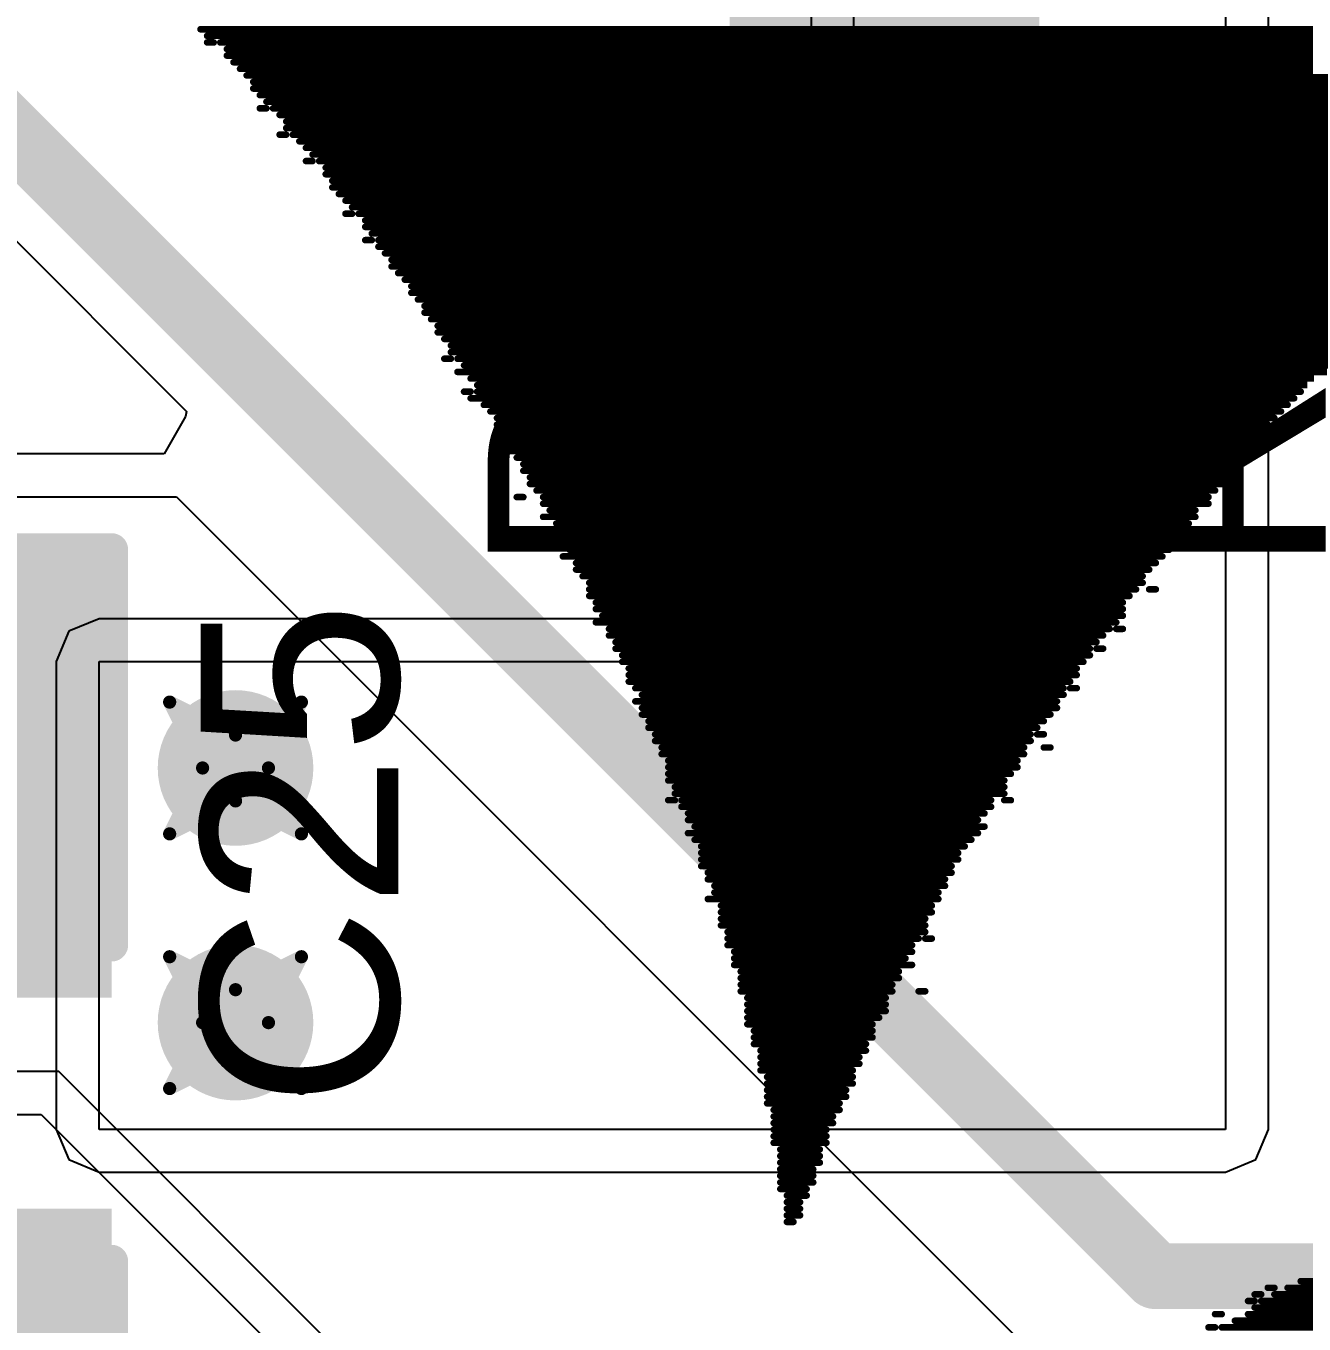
# Model space of a CAD drawing. Header units: inches. Extents: x -5 to 247, y -53 to 67.
# Drawn here: x 32.1 to 37.03, y -20.94 to -15.94 of the extents above; entities that cross this region are included whole.
import ezdxf

# ---------------------------------------------------------------- set-up
doc = ezdxf.new("R2010")
doc.units = ezdxf.units.IN
for name, color, linetype in [('Board Outline', 216, 'Continuous'), ('Bottom Layer', 5, 'Continuous'), ('Bottom Overlay', 54, 'Continuous'), ('Drill Drawing', 1, 'Continuous'), ('Top Layer', 1, 'Continuous'), ('Top Overlay', 2, 'Continuous'), ('Top Paste', 8, 'Continuous'), ('Top Solder', 216, 'Continuous'), ('Via Holes', 16, 'Continuous')]:
    doc.layers.add(name, color=color, linetype=linetype)
doc.styles.add('Arial', font='', dxfattribs={"height": 0.2})
doc.styles.get('Arial').set_extended_font_data('Arial')

# ---------------------------------------------------------------- blocks, each defined once
blk = doc.blocks.new('R___0603_22')
at = {"layer": 'Top Layer'}
for points in [[(-0.381, 0.4445), (-0.381, -0.4445), (-1.143, -0.4445), (-1.143, 0.4445)], [(1.143, 0.4445), (1.143, -0.4445), (0.381, -0.4445), (0.381, 0.4445)]]:
    blk.add_hatch(color=1, dxfattribs=at).paths.add_polyline_path(points)
at = {"layer": 'Top Paste'}
for points in [[(-0.381, 0.4445), (-0.381, -0.4445), (-1.143, -0.4445), (-1.143, 0.4445)], [(1.143, 0.4445), (1.143, -0.4445), (0.381, -0.4445), (0.381, 0.4445)]]:
    blk.add_hatch(color=8, dxfattribs=at).paths.add_polyline_path(points)
at = {"layer": 'Top Solder'}
for points in [[(-0.2794, 0.5461), (-0.2794, -0.5461), (-1.2446, -0.5461), (-1.2446, 0.5461)], [(1.2446, 0.5461), (1.2446, -0.5461), (0.2794, -0.5461), (0.2794, 0.5461)]]:
    blk.add_hatch(color=216, dxfattribs=at).paths.add_polyline_path(points)
at = {"layer": 'Top Overlay', "const_width": 0.127}
for points in [[(1.2192, 0.5334), (-1.2192, 0.5334)], [(-1.2192, -0.5334), (-1.2192, 0.5334)], [(1.2192, -0.5334), (1.2192, 0.5334)], [(1.2192, -0.5334), (-1.2192, -0.5334)]]:
    blk.add_lwpolyline(points, dxfattribs=at)
at = {"layer": 'Top Overlay', "const_width": 0.0635}
for points in [[(-1.25095, 0.5334, 1), (-1.18745, 0.5334, 1)], [(-1.25095, 0.5334, 1), (-1.18745, 0.5334, 1)], [(1.18745, 0.5334, 1), (1.25095, 0.5334, 1)], [(1.18745, 0.5334, 1), (1.25095, 0.5334, 1)], [(-1.25095, -0.5334, 1), (-1.18745, -0.5334, 1)], [(-1.25095, -0.5334, 1), (-1.18745, -0.5334, 1)], [(1.18745, -0.5334, 1), (1.25095, -0.5334, 1)], [(1.18745, -0.5334, 1), (1.25095, -0.5334, 1)]]:
    blk.add_lwpolyline(points, format="xyb", close=True, dxfattribs=at)
blk = doc.blocks.new('C___1206_51')
at = {"layer": 'Top Layer'}
for points in [[(-2.032, 0.889), (-0.508, 0.889), (-0.508, -0.889), (-2.032, -0.889)], [(0.508, 0.889), (2.032, 0.889), (2.032, -0.889), (0.508, -0.889)]]:
    blk.add_hatch(color=1, dxfattribs=at).paths.add_polyline_path(points)
at = {"layer": 'Top Paste'}
for points in [[(-2.032, 0.889), (-0.508, 0.889), (-0.508, -0.889), (-2.032, -0.889)], [(0.508, 0.889), (2.032, 0.889), (2.032, -0.889), (0.508, -0.889)]]:
    blk.add_hatch(color=8, dxfattribs=at).paths.add_polyline_path(points)
at = {"layer": 'Top Solder'}
for points in [[(-2.1336, 0.9906), (-0.4064, 0.9906), (-0.4064, -0.9906), (-2.1336, -0.9906)], [(0.4064, 0.9906), (2.1336, 0.9906), (2.1336, -0.9906), (0.4064, -0.9906)]]:
    blk.add_hatch(color=216, dxfattribs=at).paths.add_polyline_path(points)
at = {"layer": 'Top Overlay', "const_width": 0.127}
for points in [[(-2.1336, 0.9906), (-0.6096, 0.9906)], [(-2.1336, 0.9906), (-2.1336, -0.9906)], [(0.6096, 0.9906), (2.1336, 0.9906)], [(2.1336, 0.9906), (2.1336, -0.9906)], [(-2.1336, -0.9906), (-0.6096, -0.9906)], [(0.6096, -0.9906), (2.1336, -0.9906)]]:
    blk.add_lwpolyline(points, dxfattribs=at)
at = {"layer": 'Top Overlay', "const_width": 0.0635}
for points in [[(-2.16535, 0.9906, 1), (-2.10185, 0.9906, 1)], [(-2.16535, 0.9906, 1), (-2.10185, 0.9906, 1)], [(-0.64135, 0.9906, 1), (-0.57785, 0.9906, 1)], [(0.57785, 0.9906, 1), (0.64135, 0.9906, 1)], [(2.10185, 0.9906, 1), (2.16535, 0.9906, 1)], [(2.10185, 0.9906, 1), (2.16535, 0.9906, 1)], [(-2.16535, -0.9906, 1), (-2.10185, -0.9906, 1)], [(-2.16535, -0.9906, 1), (-2.10185, -0.9906, 1)], [(-0.64135, -0.9906, 1), (-0.57785, -0.9906, 1)], [(0.57785, -0.9906, 1), (0.64135, -0.9906, 1)], [(2.10185, -0.9906, 1), (2.16535, -0.9906, 1)], [(2.10185, -0.9906, 1), (2.16535, -0.9906, 1)]]:
    blk.add_lwpolyline(points, format="xyb", close=True, dxfattribs=at)

msp = doc.modelspace()

# ---------------------------------------------------------------- hatches: boundary and pattern name
at = {"layer": 'Bottom Layer'}
h = msp.add_hatch(color=5, dxfattribs=at)
edge = h.paths.add_edge_path()
edge.add_arc((32.9112, -18.8), 0.3, 0, 360)
h = msp.add_hatch(color=5, dxfattribs=at)
edge = h.paths.add_edge_path()
edge.add_arc((32.9112, -19.7816), 0.3, 0, 360)
at = {"layer": 'Top Layer'}
h = msp.add_hatch(color=1, dxfattribs=at)
edge = h.paths.add_edge_path()
edge.add_arc((32.9112, -18.8), 0.3, 0, 360)
h = msp.add_hatch(color=1, dxfattribs=at)
edge = h.paths.add_edge_path()
edge.add_arc((32.9112, -19.7816), 0.3, 0, 360)
at = {"layer": 'Via Holes'}
h = msp.add_hatch(color=7, dxfattribs=at)
edge = h.paths.add_edge_path()
edge.add_arc((32.9112, -18.8), 0.15, 0, 360)
h = msp.add_hatch(color=7, dxfattribs=at)
edge = h.paths.add_edge_path()
edge.add_arc((32.9112, -19.7816), 0.15, 0, 360)

# ---------------------------------------------------------------- linework, layer by layer
at = {"layer": 'Board Outline', "const_width": 0.254}
msp.add_lwpolyline([(49.772, 6.3476, -0.6504), (32.1175, -53.0547)], format="xyb", dxfattribs=at)
at = {"layer": 'Bottom Layer'}
for p, q in [((35.2948, -18.3896), (35.2948, -7.747)), ((36.7284, -7.747), (36.7284, -20.193)), ((36.8934, -20.193), (36.8934, -7.747)), ((35.1299, -12.6519), (35.1299, -18.2246)), ((32.385, -18.2246), (32.2684, -18.273)), ((35.1299, -18.2246), (32.385, -18.2246)), ((32.2684, -18.273), (32.22, -18.3896)), ((32.22, -18.3896), (32.22, -20.193)), ((32.385, -20.193), (32.385, -18.3896)), ((32.385, -18.3896), (35.2948, -18.3896)), ((32.22, -20.193), (32.2684, -20.3096)), ((36.7284, -20.193), (32.385, -20.193)), ((36.845, -20.3096), (36.8934, -20.193)), ((32.2684, -20.3096), (32.385, -20.358)), ((36.7284, -20.358), (36.845, -20.3096)), ((32.385, -20.358), (36.7284, -20.358))]:
    msp.add_line(p, q, dxfattribs=at)
at = {"layer": 'Bottom Overlay', "const_width": 0.0254}
for points in [[(32.7763, -15.9524), (38.0595, -15.9524)], [(32.8017, -15.9778), (38.0595, -15.9778)], [(32.8017, -16.0032), (32.8271, -16.0032)], [(32.8525, -16.0032), (38.0595, -16.0032)], [(32.8779, -16.0286), (38.0595, -16.0286)], [(32.8779, -16.054), (38.0595, -16.054)], [(32.9033, -16.0794), (38.0595, -16.0794)], [(32.9287, -16.1048), (38.0595, -16.1048)], [(32.9541, -16.1302), (38.0849, -16.1302)], [(32.9795, -16.1556), (38.0849, -16.1556)], [(32.9795, -16.181), (38.0849, -16.181)], [(33.0049, -16.2064), (38.0849, -16.2064)], [(33.0049, -16.2572), (33.0303, -16.2572)], [(33.0303, -16.2318), (38.0849, -16.2318)], [(33.0557, -16.2572), (38.0849, -16.2572)], [(33.0811, -16.2826), (38.0849, -16.2826)], [(33.1065, -16.308), (38.1103, -16.308)], [(33.0811, -16.3588), (33.1065, -16.3588)], [(33.1065, -16.3334), (38.0849, -16.3334)], [(33.1319, -16.3588), (38.0849, -16.3588)], [(33.1573, -16.3842), (38.0341, -16.3842)], [(33.1827, -16.4096), (38.0341, -16.4096)], [(33.1827, -16.4604), (33.2081, -16.4604)], [(33.2081, -16.435), (37.9833, -16.435)], [(33.2335, -16.4604), (37.9579, -16.4604)], [(33.2589, -16.4858), (37.9071, -16.4858)], [(33.2589, -16.5112), (37.8817, -16.5112)], [(33.2843, -16.5366), (37.8817, -16.5366)], [(33.2843, -16.562), (37.8563, -16.562)], [(33.3097, -16.5874), (37.8055, -16.5874)], [(33.3351, -16.6128), (37.7801, -16.6128)], [(33.3351, -16.6636), (33.3605, -16.6636)], [(33.3605, -16.6382), (37.7293, -16.6382)], [(33.3859, -16.6636), (37.7039, -16.6636)], [(33.4113, -16.689), (37.6785, -16.689)], [(33.4113, -16.7144), (37.6531, -16.7144)], [(33.4113, -16.7652), (33.4367, -16.7652)], [(33.4367, -16.7398), (37.6277, -16.7398)], [(33.4621, -16.7652), (37.6023, -16.7652)], [(33.4621, -16.7906), (37.5769, -16.7906)], [(33.4875, -16.816), (37.5515, -16.816)], [(33.5129, -16.8414), (37.5515, -16.8414)], [(33.5129, -16.8668), (37.5007, -16.8668)], [(33.5383, -16.8922), (37.4753, -16.8922)], [(33.5637, -16.9176), (37.4245, -16.9176)], [(33.5891, -16.943), (37.4245, -16.943)], [(33.5891, -16.9684), (37.3991, -16.9684)], [(33.6145, -16.9938), (37.3483, -16.9938)], [(33.6399, -17.0192), (37.3229, -17.0192)], [(33.6399, -17.0446), (37.3229, -17.0446)], [(33.6653, -17.07), (37.2975, -17.07)], [(33.6907, -17.0954), (37.2721, -17.0954)], [(33.6907, -17.1208), (37.2467, -17.1208)], [(33.7161, -17.1462), (37.2213, -17.1462)], [(33.7415, -17.1716), (37.2213, -17.1716)], [(33.7161, -17.2224), (33.7415, -17.2224)], [(33.7415, -17.197), (37.1705, -17.197)], [(33.7669, -17.2224), (37.1451, -17.2224)], [(33.7669, -17.2732), (37.1197, -17.2732)], [(33.7923, -17.2478), (37.1451, -17.2478)], [(33.8177, -17.2986), (37.0689, -17.2986)], [(33.8431, -17.324), (37.0435, -17.324)], [(33.7923, -17.3494), (33.8177, -17.3494)], [(33.8177, -17.3748), (36.9927, -17.3748)], [(33.8431, -17.3494), (37.0181, -17.3494)], [(33.8685, -17.4002), (36.9673, -17.4002)], [(33.8939, -17.4256), (36.9419, -17.4256)], [(33.9193, -17.451), (36.9165, -17.451)], [(33.9193, -17.4764), (36.8911, -17.4764)], [(33.9447, -17.5018), (36.8911, -17.5018)], [(33.9701, -17.5272), (36.8657, -17.5272)], [(33.9701, -17.5526), (36.8657, -17.5526)], [(33.9701, -17.578), (36.8149, -17.578)], [(33.9955, -17.6034), (36.7895, -17.6034)], [(34.0209, -17.6288), (36.7641, -17.6288)], [(34.0209, -17.6542), (36.7387, -17.6542)], [(34.0463, -17.6796), (36.7387, -17.6796)], [(34.0463, -17.705), (36.7133, -17.705)], [(36.7387, -17.705), (36.7641, -17.705)], [(33.9955, -17.7558), (34.0209, -17.7558)], [(34.0717, -17.7304), (36.6879, -17.7304)], [(34.0971, -17.7558), (36.6625, -17.7558)], [(34.0971, -17.7812), (36.6625, -17.7812)], [(34.1225, -17.8066), (36.6117, -17.8066)], [(34.0971, -17.832), (36.6117, -17.832)], [(34.1479, -17.8574), (36.5863, -17.8574)], [(34.1479, -17.8828), (36.5609, -17.8828)], [(34.1733, -17.9082), (36.5355, -17.9082)], [(34.1733, -17.9336), (36.5101, -17.9336)], [(34.1987, -17.959), (36.5101, -17.959)], [(34.1733, -17.9844), (36.4847, -17.9844)], [(34.2241, -18.0098), (36.4593, -18.0098)], [(34.2241, -18.0352), (36.4339, -18.0352)], [(34.2495, -18.0606), (36.4085, -18.0606)], [(34.2749, -18.086), (36.4085, -18.086)], [(34.2749, -18.1114), (36.3831, -18.1114)], [(36.4339, -18.1114), (36.4593, -18.1114)], [(34.2749, -18.1368), (36.3577, -18.1368)], [(34.3003, -18.1622), (36.3323, -18.1622)], [(34.3003, -18.1876), (36.3323, -18.1876)], [(34.3257, -18.213), (36.3323, -18.213)], [(34.3003, -18.2384), (36.3069, -18.2384)], [(34.3511, -18.2638), (36.2815, -18.2638)], [(36.3069, -18.2638), (36.3323, -18.2638)], [(34.3511, -18.2892), (36.2561, -18.2892)], [(34.3765, -18.3146), (36.2307, -18.3146)], [(34.3765, -18.34), (36.2053, -18.34)], [(34.4019, -18.3654), (36.2053, -18.3654)], [(36.2307, -18.34), (36.2561, -18.34)], [(34.4019, -18.3908), (36.1799, -18.3908)], [(34.4273, -18.4162), (36.1545, -18.4162)], [(34.4273, -18.4416), (36.1545, -18.4416)], [(34.4273, -18.467), (36.1291, -18.467)], [(34.4527, -18.4924), (36.1037, -18.4924)], [(34.4781, -18.5178), (36.1037, -18.5178)], [(36.1291, -18.4924), (36.1545, -18.4924)], [(34.4527, -18.5432), (36.0783, -18.5432)], [(34.4781, -18.5686), (36.0783, -18.5686)], [(34.4781, -18.594), (36.0529, -18.594)], [(34.5035, -18.6194), (36.0275, -18.6194)], [(34.5035, -18.6448), (36.0021, -18.6448)], [(34.5289, -18.6702), (35.9767, -18.6702)], [(36.0021, -18.6702), (36.0275, -18.6702)], [(34.5289, -18.6956), (35.9767, -18.6956)], [(34.5543, -18.721), (35.9513, -18.721)], [(36.0275, -18.721), (36.0529, -18.721)], [(34.5543, -18.7464), (35.9513, -18.7464)], [(34.5797, -18.7718), (35.9259, -18.7718)], [(34.5797, -18.7972), (35.9259, -18.7972)], [(34.5797, -18.8226), (35.9005, -18.8226)], [(34.5797, -18.848), (35.8751, -18.848)], [(34.6051, -18.8734), (35.8751, -18.8734)], [(34.5797, -18.9242), (34.6051, -18.9242)], [(34.6051, -18.8988), (35.8751, -18.8988)], [(34.6305, -18.9242), (35.8243, -18.9242)], [(35.8751, -18.9242), (35.9005, -18.9242)], [(34.6305, -18.9496), (35.8243, -18.9496)], [(34.6559, -18.975), (35.7989, -18.975)], [(34.6559, -19.0004), (35.7735, -19.0004)], [(34.6813, -19.0258), (35.7989, -19.0258)], [(34.6559, -19.0512), (35.7735, -19.0512)], [(34.6813, -19.0766), (35.7481, -19.0766)], [(34.7067, -19.102), (35.7227, -19.102)], [(34.7067, -19.1274), (35.6973, -19.1274)], [(34.7067, -19.1528), (35.6973, -19.1528)], [(34.7067, -19.1782), (35.6719, -19.1782)], [(34.7321, -19.2036), (35.6719, -19.2036)], [(34.7321, -19.229), (35.6465, -19.229)], [(34.7575, -19.2544), (35.6465, -19.2544)], [(34.7321, -19.3052), (35.6211, -19.3052)], [(34.7575, -19.2798), (35.6211, -19.2798)], [(34.7829, -19.3306), (35.5957, -19.3306)], [(34.7829, -19.356), (35.5957, -19.356)], [(34.7829, -19.3814), (35.5703, -19.3814)], [(34.7829, -19.4068), (35.5703, -19.4068)], [(34.8083, -19.4322), (35.5703, -19.4322)], [(34.8083, -19.4576), (35.5449, -19.4576)], [(35.5703, -19.4576), (35.5957, -19.4576)], [(34.8083, -19.483), (35.5195, -19.483)], [(34.8337, -19.5084), (35.5195, -19.5084)], [(34.8337, -19.5338), (35.4941, -19.5338)], [(34.8337, -19.5592), (35.5195, -19.5592)], [(34.8591, -19.5846), (35.4687, -19.5846)], [(34.8591, -19.61), (35.4687, -19.61)], [(34.8591, -19.6354), (35.4433, -19.6354)], [(34.8591, -19.6608), (35.4433, -19.6608)], [(35.5449, -19.6608), (35.5703, -19.6608)], [(34.8845, -19.6862), (35.4179, -19.6862)], [(34.8845, -19.7116), (35.4179, -19.7116)], [(34.8845, -19.737), (35.4179, -19.737)], [(34.8845, -19.7624), (35.3925, -19.7624)], [(34.8845, -19.7878), (35.3671, -19.7878)], [(34.9099, -19.8132), (35.3671, -19.8132)], [(34.9099, -19.8386), (35.3671, -19.8386)], [(34.9099, -19.864), (35.3417, -19.864)], [(34.9353, -19.8894), (35.3417, -19.8894)], [(34.9353, -19.9148), (35.3163, -19.9148)], [(34.9353, -19.9402), (35.3163, -19.9402)], [(34.9353, -19.9656), (35.2909, -19.9656)], [(34.9607, -19.991), (35.2909, -19.991)], [(34.9607, -20.0164), (35.2909, -20.0164)], [(34.9607, -20.0418), (35.2655, -20.0418)], [(34.9607, -20.0672), (35.2655, -20.0672)], [(34.9607, -20.0926), (35.2401, -20.0926)], [(34.9861, -20.118), (35.2401, -20.118)], [(34.9861, -20.1434), (35.2147, -20.1434)], [(34.9861, -20.1688), (35.2147, -20.1688)], [(34.9861, -20.1942), (35.1893, -20.1942)], [(34.9861, -20.2196), (35.1893, -20.2196)], [(34.9861, -20.245), (35.1893, -20.245)], [(35.0115, -20.2704), (35.1639, -20.2704)], [(35.0115, -20.2958), (35.1639, -20.2958)], [(35.0115, -20.3212), (35.1639, -20.3212)], [(35.0115, -20.3466), (35.1385, -20.3466)], [(35.0115, -20.372), (35.1385, -20.372)], [(35.0115, -20.3974), (35.1385, -20.3974)], [(35.0115, -20.4228), (35.1131, -20.4228)], [(35.0369, -20.4482), (35.1131, -20.4482)], [(35.0369, -20.4736), (35.0877, -20.4736)], [(35.0369, -20.499), (35.0877, -20.499)], [(35.0369, -20.5244), (35.0877, -20.5244)], [(35.0369, -20.5498), (35.0623, -20.5498)], [(37.0181, -20.7784), (37.8817, -20.7784)], [(36.8911, -20.8038), (36.9165, -20.8038)], [(36.9673, -20.8038), (37.8817, -20.8038)], [(36.8149, -20.8546), (36.8403, -20.8546)], [(36.8403, -20.8292), (36.8657, -20.8292)], [(36.8657, -20.8546), (37.8055, -20.8546)], [(36.9165, -20.8292), (37.8309, -20.8292)], [(36.6879, -20.9054), (36.7133, -20.9054)], [(36.8149, -20.9054), (37.7293, -20.9054)], [(36.8403, -20.88), (37.7547, -20.88)], [(36.6625, -20.9562), (36.6879, -20.9562)], [(36.7133, -20.9562), (37.6785, -20.9562)], [(36.7641, -20.9308), (37.7039, -20.9308)]]:
    msp.add_lwpolyline(points, dxfattribs=at)
at = {"layer": 'Bottom Overlay', "const_width": 0.0127}
for points in [[(32.7699, -15.9524, 1), (32.7826, -15.9524, 1)], [(32.7953, -15.9778, 1), (32.808, -15.9778, 1)], [(32.7953, -16.0032, 1), (32.808, -16.0032, 1)], [(32.8207, -16.0032, 1), (32.8334, -16.0032, 1)], [(32.8461, -16.0032, 1), (32.8588, -16.0032, 1)], [(32.8715, -16.0286, 1), (32.8842, -16.0286, 1)], [(32.8715, -16.054, 1), (32.8842, -16.054, 1)], [(32.8969, -16.0794, 1), (32.9096, -16.0794, 1)], [(32.9223, -16.1048, 1), (32.935, -16.1048, 1)], [(32.9477, -16.1302, 1), (32.9604, -16.1302, 1)], [(32.9731, -16.1556, 1), (32.9858, -16.1556, 1)], [(32.9731, -16.181, 1), (32.9858, -16.181, 1)], [(32.9985, -16.2064, 1), (33.0112, -16.2064, 1)], [(32.9985, -16.2572, 1), (33.0112, -16.2572, 1)], [(33.0239, -16.2318, 1), (33.0366, -16.2318, 1)], [(33.0239, -16.2572, 1), (33.0366, -16.2572, 1)], [(33.0493, -16.2572, 1), (33.062, -16.2572, 1)], [(33.0747, -16.2826, 1), (33.0874, -16.2826, 1)], [(33.1001, -16.308, 1), (33.1128, -16.308, 1)], [(33.0747, -16.3588, 1), (33.0874, -16.3588, 1)], [(33.1001, -16.3334, 1), (33.1128, -16.3334, 1)], [(33.1001, -16.3588, 1), (33.1128, -16.3588, 1)], [(33.1255, -16.3588, 1), (33.1382, -16.3588, 1)], [(33.1509, -16.3842, 1), (33.1636, -16.3842, 1)], [(33.1763, -16.4096, 1), (33.189, -16.4096, 1)], [(33.1763, -16.4604, 1), (33.189, -16.4604, 1)], [(33.2017, -16.435, 1), (33.2144, -16.435, 1)], [(33.2017, -16.4604, 1), (33.2144, -16.4604, 1)], [(33.2271, -16.4604, 1), (33.2398, -16.4604, 1)], [(33.2525, -16.4858, 1), (33.2652, -16.4858, 1)], [(33.2525, -16.5112, 1), (33.2652, -16.5112, 1)], [(33.2779, -16.5366, 1), (33.2906, -16.5366, 1)], [(33.2779, -16.562, 1), (33.2906, -16.562, 1)], [(33.3033, -16.5874, 1), (33.316, -16.5874, 1)], [(33.3287, -16.6128, 1), (33.3414, -16.6128, 1)], [(33.3287, -16.6636, 1), (33.3414, -16.6636, 1)], [(33.3541, -16.6382, 1), (33.3668, -16.6382, 1)], [(33.3541, -16.6636, 1), (33.3668, -16.6636, 1)], [(33.3795, -16.6636, 1), (33.3922, -16.6636, 1)], [(33.4049, -16.689, 1), (33.4176, -16.689, 1)], [(33.4049, -16.7144, 1), (33.4176, -16.7144, 1)], [(33.4049, -16.7652, 1), (33.4176, -16.7652, 1)], [(33.4303, -16.7398, 1), (33.443, -16.7398, 1)], [(33.4303, -16.7652, 1), (33.443, -16.7652, 1)], [(33.4557, -16.7652, 1), (33.4684, -16.7652, 1)], [(33.4557, -16.7906, 1), (33.4684, -16.7906, 1)], [(33.4811, -16.816, 1), (33.4938, -16.816, 1)], [(33.5065, -16.8414, 1), (33.5192, -16.8414, 1)], [(33.5065, -16.8668, 1), (33.5192, -16.8668, 1)], [(33.5319, -16.8922, 1), (33.5446, -16.8922, 1)], [(33.5573, -16.9176, 1), (33.57, -16.9176, 1)], [(33.5827, -16.943, 1), (33.5954, -16.943, 1)], [(33.5827, -16.9684, 1), (33.5954, -16.9684, 1)], [(33.6081, -16.9938, 1), (33.6208, -16.9938, 1)], [(33.6335, -17.0192, 1), (33.6462, -17.0192, 1)], [(33.6335, -17.0446, 1), (33.6462, -17.0446, 1)], [(33.6589, -17.07, 1), (33.6716, -17.07, 1)], [(33.6843, -17.0954, 1), (33.697, -17.0954, 1)], [(33.6843, -17.1208, 1), (33.697, -17.1208, 1)], [(33.7097, -17.1462, 1), (33.7224, -17.1462, 1)], [(33.7351, -17.1716, 1), (33.7478, -17.1716, 1)], [(33.7097, -17.2224, 1), (33.7224, -17.2224, 1)], [(33.7351, -17.197, 1), (33.7478, -17.197, 1)], [(33.7351, -17.2224, 1), (33.7478, -17.2224, 1)], [(33.7605, -17.2224, 1), (33.7732, -17.2224, 1)], [(33.7605, -17.2732, 1), (33.7732, -17.2732, 1)], [(33.7859, -17.2478, 1), (33.7986, -17.2478, 1)], [(33.8113, -17.2986, 1), (33.824, -17.2986, 1)], [(33.8367, -17.324, 1), (33.8494, -17.324, 1)], [(33.7859, -17.3494, 1), (33.7986, -17.3494, 1)], [(33.8113, -17.3494, 1), (33.824, -17.3494, 1)], [(33.8113, -17.3748, 1), (33.824, -17.3748, 1)], [(33.8367, -17.3494, 1), (33.8494, -17.3494, 1)], [(36.9863, -17.3748, 1), (36.999, -17.3748, 1)], [(37.0117, -17.3494, 1), (37.0244, -17.3494, 1)], [(33.8621, -17.4002, 1), (33.8748, -17.4002, 1)], [(33.8875, -17.4256, 1), (33.9002, -17.4256, 1)], [(36.9355, -17.4256, 1), (36.9482, -17.4256, 1)], [(36.9609, -17.4002, 1), (36.9736, -17.4002, 1)], [(33.9129, -17.451, 1), (33.9256, -17.451, 1)], [(36.9101, -17.451, 1), (36.9228, -17.451, 1)], [(33.9129, -17.4764, 1), (33.9256, -17.4764, 1)], [(33.9383, -17.5018, 1), (33.951, -17.5018, 1)], [(36.8847, -17.4764, 1), (36.8974, -17.4764, 1)], [(36.8847, -17.5018, 1), (36.8974, -17.5018, 1)], [(33.9637, -17.5272, 1), (33.9764, -17.5272, 1)], [(33.9637, -17.5526, 1), (33.9764, -17.5526, 1)], [(36.8593, -17.5272, 1), (36.872, -17.5272, 1)], [(36.8593, -17.5526, 1), (36.872, -17.5526, 1)], [(33.9637, -17.578, 1), (33.9764, -17.578, 1)], [(33.9891, -17.6034, 1), (34.0018, -17.6034, 1)], [(36.7831, -17.6034, 1), (36.7958, -17.6034, 1)], [(36.8085, -17.578, 1), (36.8212, -17.578, 1)], [(34.0145, -17.6288, 1), (34.0272, -17.6288, 1)], [(34.0145, -17.6542, 1), (34.0272, -17.6542, 1)], [(36.7323, -17.6542, 1), (36.745, -17.6542, 1)], [(36.7577, -17.6288, 1), (36.7704, -17.6288, 1)], [(34.0399, -17.6796, 1), (34.0526, -17.6796, 1)], [(34.0399, -17.705, 1), (34.0526, -17.705, 1)], [(36.7069, -17.705, 1), (36.7196, -17.705, 1)], [(36.7323, -17.6796, 1), (36.745, -17.6796, 1)], [(36.7323, -17.705, 1), (36.745, -17.705, 1)], [(36.7577, -17.705, 1), (36.7704, -17.705, 1)], [(33.9891, -17.7558, 1), (34.0018, -17.7558, 1)], [(34.0145, -17.7558, 1), (34.0272, -17.7558, 1)], [(34.0653, -17.7304, 1), (34.078, -17.7304, 1)], [(34.0907, -17.7558, 1), (34.1034, -17.7558, 1)], [(36.6561, -17.7558, 1), (36.6688, -17.7558, 1)], [(36.6815, -17.7304, 1), (36.6942, -17.7304, 1)], [(34.0907, -17.7812, 1), (34.1034, -17.7812, 1)], [(34.1161, -17.8066, 1), (34.1288, -17.8066, 1)], [(36.6053, -17.8066, 1), (36.618, -17.8066, 1)], [(36.6561, -17.7812, 1), (36.6688, -17.7812, 1)], [(34.0907, -17.832, 1), (34.1034, -17.832, 1)], [(34.1415, -17.8574, 1), (34.1542, -17.8574, 1)], [(36.5799, -17.8574, 1), (36.5926, -17.8574, 1)], [(36.6053, -17.832, 1), (36.618, -17.832, 1)], [(34.1415, -17.8828, 1), (34.1542, -17.8828, 1)], [(34.1669, -17.9082, 1), (34.1796, -17.9082, 1)], [(36.5291, -17.9082, 1), (36.5418, -17.9082, 1)], [(36.5545, -17.8828, 1), (36.5672, -17.8828, 1)], [(34.1669, -17.9336, 1), (34.1796, -17.9336, 1)], [(34.1923, -17.959, 1), (34.205, -17.959, 1)], [(36.5037, -17.9336, 1), (36.5164, -17.9336, 1)], [(36.5037, -17.959, 1), (36.5164, -17.959, 1)], [(34.1669, -17.9844, 1), (34.1796, -17.9844, 1)], [(34.2177, -18.0098, 1), (34.2304, -18.0098, 1)], [(36.4529, -18.0098, 1), (36.4656, -18.0098, 1)], [(36.4783, -17.9844, 1), (36.491, -17.9844, 1)], [(34.2177, -18.0352, 1), (34.2304, -18.0352, 1)], [(34.2431, -18.0606, 1), (34.2558, -18.0606, 1)], [(36.4021, -18.0606, 1), (36.4148, -18.0606, 1)], [(36.4275, -18.0352, 1), (36.4402, -18.0352, 1)], [(34.2685, -18.086, 1), (34.2812, -18.086, 1)], [(34.2685, -18.1114, 1), (34.2812, -18.1114, 1)], [(36.3767, -18.1114, 1), (36.3894, -18.1114, 1)], [(36.4021, -18.086, 1), (36.4148, -18.086, 1)], [(36.4275, -18.1114, 1), (36.4402, -18.1114, 1)], [(36.4529, -18.1114, 1), (36.4656, -18.1114, 1)], [(34.2685, -18.1368, 1), (34.2812, -18.1368, 1)], [(34.2939, -18.1622, 1), (34.3066, -18.1622, 1)], [(36.3259, -18.1622, 1), (36.3386, -18.1622, 1)], [(36.3513, -18.1368, 1), (36.364, -18.1368, 1)], [(34.2939, -18.1876, 1), (34.3066, -18.1876, 1)], [(34.3193, -18.213, 1), (34.332, -18.213, 1)], [(36.3259, -18.1876, 1), (36.3386, -18.1876, 1)], [(36.3259, -18.213, 1), (36.3386, -18.213, 1)], [(34.2939, -18.2384, 1), (34.3066, -18.2384, 1)], [(34.3447, -18.2638, 1), (34.3574, -18.2638, 1)], [(36.2751, -18.2638, 1), (36.2878, -18.2638, 1)], [(36.3005, -18.2384, 1), (36.3132, -18.2384, 1)], [(36.3005, -18.2638, 1), (36.3132, -18.2638, 1)], [(36.3259, -18.2638, 1), (36.3386, -18.2638, 1)], [(34.3447, -18.2892, 1), (34.3574, -18.2892, 1)], [(34.3701, -18.3146, 1), (34.3828, -18.3146, 1)], [(36.2243, -18.3146, 1), (36.237, -18.3146, 1)], [(36.2497, -18.2892, 1), (36.2624, -18.2892, 1)], [(34.3701, -18.34, 1), (34.3828, -18.34, 1)], [(34.3955, -18.3654, 1), (34.4082, -18.3654, 1)], [(36.1989, -18.34, 1), (36.2116, -18.34, 1)], [(36.1989, -18.3654, 1), (36.2116, -18.3654, 1)], [(36.2243, -18.34, 1), (36.237, -18.34, 1)], [(36.2497, -18.34, 1), (36.2624, -18.34, 1)], [(34.3955, -18.3908, 1), (34.4082, -18.3908, 1)], [(34.4209, -18.4162, 1), (34.4336, -18.4162, 1)], [(36.1481, -18.4162, 1), (36.1608, -18.4162, 1)], [(36.1735, -18.3908, 1), (36.1862, -18.3908, 1)], [(34.4209, -18.4416, 1), (34.4336, -18.4416, 1)], [(34.4209, -18.467, 1), (34.4336, -18.467, 1)], [(36.1227, -18.467, 1), (36.1354, -18.467, 1)], [(36.1481, -18.4416, 1), (36.1608, -18.4416, 1)], [(34.4463, -18.4924, 1), (34.459, -18.4924, 1)], [(34.4717, -18.5178, 1), (34.4844, -18.5178, 1)], [(36.0973, -18.4924, 1), (36.11, -18.4924, 1)], [(36.0973, -18.5178, 1), (36.11, -18.5178, 1)], [(36.1227, -18.4924, 1), (36.1354, -18.4924, 1)], [(36.1481, -18.4924, 1), (36.1608, -18.4924, 1)], [(34.4463, -18.5432, 1), (34.459, -18.5432, 1)], [(34.4717, -18.5686, 1), (34.4844, -18.5686, 1)], [(36.0719, -18.5432, 1), (36.0846, -18.5432, 1)], [(36.0719, -18.5686, 1), (36.0846, -18.5686, 1)], [(34.4717, -18.594, 1), (34.4844, -18.594, 1)], [(34.4971, -18.6194, 1), (34.5098, -18.6194, 1)], [(36.0211, -18.6194, 1), (36.0338, -18.6194, 1)], [(36.0465, -18.594, 1), (36.0592, -18.594, 1)], [(34.4971, -18.6448, 1), (34.5098, -18.6448, 1)], [(34.5225, -18.6702, 1), (34.5352, -18.6702, 1)], [(35.9703, -18.6702, 1), (35.983, -18.6702, 1)], [(35.9957, -18.6448, 1), (36.0084, -18.6448, 1)], [(35.9957, -18.6702, 1), (36.0084, -18.6702, 1)], [(36.0211, -18.6702, 1), (36.0338, -18.6702, 1)], [(34.5225, -18.6956, 1), (34.5352, -18.6956, 1)], [(34.5479, -18.721, 1), (34.5606, -18.721, 1)], [(35.9449, -18.721, 1), (35.9576, -18.721, 1)], [(35.9703, -18.6956, 1), (35.983, -18.6956, 1)], [(36.0211, -18.721, 1), (36.0338, -18.721, 1)], [(36.0465, -18.721, 1), (36.0592, -18.721, 1)], [(34.5479, -18.7464, 1), (34.5606, -18.7464, 1)], [(34.5733, -18.7718, 1), (34.586, -18.7718, 1)], [(35.9195, -18.7718, 1), (35.9322, -18.7718, 1)], [(35.9449, -18.7464, 1), (35.9576, -18.7464, 1)], [(34.5733, -18.7972, 1), (34.586, -18.7972, 1)], [(34.5733, -18.8226, 1), (34.586, -18.8226, 1)], [(35.8941, -18.8226, 1), (35.9068, -18.8226, 1)], [(35.9195, -18.7972, 1), (35.9322, -18.7972, 1)], [(34.5733, -18.848, 1), (34.586, -18.848, 1)], [(34.5987, -18.8734, 1), (34.6114, -18.8734, 1)], [(35.8687, -18.848, 1), (35.8814, -18.848, 1)], [(35.8687, -18.8734, 1), (35.8814, -18.8734, 1)], [(34.5733, -18.9242, 1), (34.586, -18.9242, 1)], [(34.5987, -18.8988, 1), (34.6114, -18.8988, 1)], [(34.5987, -18.9242, 1), (34.6114, -18.9242, 1)], [(34.6241, -18.9242, 1), (34.6368, -18.9242, 1)], [(35.8179, -18.9242, 1), (35.8306, -18.9242, 1)], [(35.8687, -18.8988, 1), (35.8814, -18.8988, 1)], [(35.8687, -18.9242, 1), (35.8814, -18.9242, 1)], [(35.8941, -18.9242, 1), (35.9068, -18.9242, 1)], [(34.6241, -18.9496, 1), (34.6368, -18.9496, 1)], [(34.6495, -18.975, 1), (34.6622, -18.975, 1)], [(35.7925, -18.975, 1), (35.8052, -18.975, 1)], [(35.8179, -18.9496, 1), (35.8306, -18.9496, 1)], [(34.6495, -19.0004, 1), (34.6622, -19.0004, 1)], [(34.6749, -19.0258, 1), (34.6876, -19.0258, 1)], [(35.7671, -19.0004, 1), (35.7798, -19.0004, 1)], [(35.7925, -19.0258, 1), (35.8052, -19.0258, 1)], [(34.6495, -19.0512, 1), (34.6622, -19.0512, 1)], [(34.6749, -19.0766, 1), (34.6876, -19.0766, 1)], [(35.7417, -19.0766, 1), (35.7544, -19.0766, 1)], [(35.7671, -19.0512, 1), (35.7798, -19.0512, 1)], [(34.7003, -19.102, 1), (34.713, -19.102, 1)], [(35.7163, -19.102, 1), (35.729, -19.102, 1)], [(34.7003, -19.1274, 1), (34.713, -19.1274, 1)], [(34.7003, -19.1528, 1), (34.713, -19.1528, 1)], [(35.6909, -19.1274, 1), (35.7036, -19.1274, 1)], [(35.6909, -19.1528, 1), (35.7036, -19.1528, 1)], [(34.7003, -19.1782, 1), (34.713, -19.1782, 1)], [(34.7257, -19.2036, 1), (34.7384, -19.2036, 1)], [(35.6655, -19.1782, 1), (35.6782, -19.1782, 1)], [(35.6655, -19.2036, 1), (35.6782, -19.2036, 1)], [(34.7257, -19.229, 1), (34.7384, -19.229, 1)], [(34.7511, -19.2544, 1), (34.7638, -19.2544, 1)], [(35.6401, -19.229, 1), (35.6528, -19.229, 1)], [(35.6401, -19.2544, 1), (35.6528, -19.2544, 1)], [(34.7257, -19.3052, 1), (34.7384, -19.3052, 1)], [(34.7511, -19.2798, 1), (34.7638, -19.2798, 1)], [(35.6147, -19.2798, 1), (35.6274, -19.2798, 1)], [(35.6147, -19.3052, 1), (35.6274, -19.3052, 1)], [(34.7765, -19.3306, 1), (34.7892, -19.3306, 1)], [(34.7765, -19.356, 1), (34.7892, -19.356, 1)], [(35.5893, -19.3306, 1), (35.602, -19.3306, 1)], [(35.5893, -19.356, 1), (35.602, -19.356, 1)], [(34.7765, -19.3814, 1), (34.7892, -19.3814, 1)], [(34.7765, -19.4068, 1), (34.7892, -19.4068, 1)], [(35.5639, -19.3814, 1), (35.5766, -19.3814, 1)], [(35.5639, -19.4068, 1), (35.5766, -19.4068, 1)], [(34.8019, -19.4322, 1), (34.8146, -19.4322, 1)], [(34.8019, -19.4576, 1), (34.8146, -19.4576, 1)], [(35.5385, -19.4576, 1), (35.5512, -19.4576, 1)], [(35.5639, -19.4322, 1), (35.5766, -19.4322, 1)], [(35.5639, -19.4576, 1), (35.5766, -19.4576, 1)], [(35.5893, -19.4576, 1), (35.602, -19.4576, 1)], [(34.8019, -19.483, 1), (34.8146, -19.483, 1)], [(34.8273, -19.5084, 1), (34.84, -19.5084, 1)], [(35.5131, -19.483, 1), (35.5258, -19.483, 1)], [(35.5131, -19.5084, 1), (35.5258, -19.5084, 1)], [(34.8273, -19.5338, 1), (34.84, -19.5338, 1)], [(34.8273, -19.5592, 1), (34.84, -19.5592, 1)], [(35.4877, -19.5338, 1), (35.5004, -19.5338, 1)], [(35.5131, -19.5592, 1), (35.5258, -19.5592, 1)], [(34.8527, -19.5846, 1), (34.8654, -19.5846, 1)], [(34.8527, -19.61, 1), (34.8654, -19.61, 1)], [(35.4623, -19.5846, 1), (35.475, -19.5846, 1)], [(35.4623, -19.61, 1), (35.475, -19.61, 1)], [(34.8527, -19.6354, 1), (34.8654, -19.6354, 1)], [(34.8527, -19.6608, 1), (34.8654, -19.6608, 1)], [(35.4369, -19.6354, 1), (35.4496, -19.6354, 1)], [(35.4369, -19.6608, 1), (35.4496, -19.6608, 1)], [(35.5385, -19.6608, 1), (35.5512, -19.6608, 1)], [(35.5639, -19.6608, 1), (35.5766, -19.6608, 1)], [(34.8781, -19.6862, 1), (34.8908, -19.6862, 1)], [(34.8781, -19.7116, 1), (34.8908, -19.7116, 1)], [(35.4115, -19.6862, 1), (35.4242, -19.6862, 1)], [(35.4115, -19.7116, 1), (35.4242, -19.7116, 1)], [(34.8781, -19.737, 1), (34.8908, -19.737, 1)], [(34.8781, -19.7624, 1), (34.8908, -19.7624, 1)], [(35.3861, -19.7624, 1), (35.3988, -19.7624, 1)], [(35.4115, -19.737, 1), (35.4242, -19.737, 1)], [(34.8781, -19.7878, 1), (34.8908, -19.7878, 1)], [(34.9035, -19.8132, 1), (34.9162, -19.8132, 1)], [(35.3607, -19.7878, 1), (35.3734, -19.7878, 1)], [(35.3607, -19.8132, 1), (35.3734, -19.8132, 1)], [(34.9035, -19.8386, 1), (34.9162, -19.8386, 1)], [(34.9035, -19.864, 1), (34.9162, -19.864, 1)], [(35.3353, -19.864, 1), (35.348, -19.864, 1)], [(35.3607, -19.8386, 1), (35.3734, -19.8386, 1)], [(34.9289, -19.8894, 1), (34.9416, -19.8894, 1)], [(34.9289, -19.9148, 1), (34.9416, -19.9148, 1)], [(35.3099, -19.9148, 1), (35.3226, -19.9148, 1)], [(35.3353, -19.8894, 1), (35.348, -19.8894, 1)], [(34.9289, -19.9402, 1), (34.9416, -19.9402, 1)], [(34.9289, -19.9656, 1), (34.9416, -19.9656, 1)], [(35.2845, -19.9656, 1), (35.2972, -19.9656, 1)], [(35.3099, -19.9402, 1), (35.3226, -19.9402, 1)], [(34.9543, -19.991, 1), (34.967, -19.991, 1)], [(34.9543, -20.0164, 1), (34.967, -20.0164, 1)], [(35.2845, -19.991, 1), (35.2972, -19.991, 1)], [(35.2845, -20.0164, 1), (35.2972, -20.0164, 1)], [(34.9543, -20.0418, 1), (34.967, -20.0418, 1)], [(34.9543, -20.0672, 1), (34.967, -20.0672, 1)], [(35.2591, -20.0418, 1), (35.2718, -20.0418, 1)], [(35.2591, -20.0672, 1), (35.2718, -20.0672, 1)], [(34.9543, -20.0926, 1), (34.967, -20.0926, 1)], [(34.9797, -20.118, 1), (34.9924, -20.118, 1)], [(35.2337, -20.0926, 1), (35.2464, -20.0926, 1)], [(35.2337, -20.118, 1), (35.2464, -20.118, 1)], [(34.9797, -20.1434, 1), (34.9924, -20.1434, 1)], [(34.9797, -20.1688, 1), (34.9924, -20.1688, 1)], [(35.2083, -20.1434, 1), (35.221, -20.1434, 1)], [(35.2083, -20.1688, 1), (35.221, -20.1688, 1)], [(34.9797, -20.1942, 1), (34.9924, -20.1942, 1)], [(34.9797, -20.2196, 1), (34.9924, -20.2196, 1)], [(35.1829, -20.1942, 1), (35.1956, -20.1942, 1)], [(35.1829, -20.2196, 1), (35.1956, -20.2196, 1)], [(34.9797, -20.245, 1), (34.9924, -20.245, 1)], [(35.0051, -20.2704, 1), (35.0178, -20.2704, 1)], [(35.1575, -20.2704, 1), (35.1702, -20.2704, 1)], [(35.1829, -20.245, 1), (35.1956, -20.245, 1)], [(35.0051, -20.2958, 1), (35.0178, -20.2958, 1)], [(35.0051, -20.3212, 1), (35.0178, -20.3212, 1)], [(35.1575, -20.2958, 1), (35.1702, -20.2958, 1)], [(35.1575, -20.3212, 1), (35.1702, -20.3212, 1)], [(35.0051, -20.3466, 1), (35.0178, -20.3466, 1)], [(35.0051, -20.372, 1), (35.0178, -20.372, 1)], [(35.1321, -20.3466, 1), (35.1448, -20.3466, 1)], [(35.1321, -20.372, 1), (35.1448, -20.372, 1)], [(35.0051, -20.3974, 1), (35.0178, -20.3974, 1)], [(35.0051, -20.4228, 1), (35.0178, -20.4228, 1)], [(35.1067, -20.4228, 1), (35.1194, -20.4228, 1)], [(35.1321, -20.3974, 1), (35.1448, -20.3974, 1)], [(35.0305, -20.4482, 1), (35.0432, -20.4482, 1)], [(35.0305, -20.4736, 1), (35.0432, -20.4736, 1)], [(35.0813, -20.4736, 1), (35.094, -20.4736, 1)], [(35.1067, -20.4482, 1), (35.1194, -20.4482, 1)], [(35.0305, -20.499, 1), (35.0432, -20.499, 1)], [(35.0305, -20.5244, 1), (35.0432, -20.5244, 1)], [(35.0813, -20.499, 1), (35.094, -20.499, 1)], [(35.0813, -20.5244, 1), (35.094, -20.5244, 1)], [(35.0305, -20.5498, 1), (35.0432, -20.5498, 1)], [(35.0559, -20.5498, 1), (35.0686, -20.5498, 1)], [(37.0117, -20.7784, 1), (37.0244, -20.7784, 1)], [(36.8847, -20.8038, 1), (36.8974, -20.8038, 1)], [(36.9101, -20.8038, 1), (36.9228, -20.8038, 1)], [(36.9609, -20.8038, 1), (36.9736, -20.8038, 1)], [(36.8085, -20.8546, 1), (36.8212, -20.8546, 1)], [(36.8339, -20.8292, 1), (36.8466, -20.8292, 1)], [(36.8339, -20.8546, 1), (36.8466, -20.8546, 1)], [(36.8593, -20.8292, 1), (36.872, -20.8292, 1)], [(36.8593, -20.8546, 1), (36.872, -20.8546, 1)], [(36.9101, -20.8292, 1), (36.9228, -20.8292, 1)], [(36.6815, -20.9054, 1), (36.6942, -20.9054, 1)], [(36.7069, -20.9054, 1), (36.7196, -20.9054, 1)], [(36.8085, -20.9054, 1), (36.8212, -20.9054, 1)], [(36.8339, -20.88, 1), (36.8466, -20.88, 1)], [(36.6561, -20.9562, 1), (36.6688, -20.9562, 1)], [(36.6815, -20.9562, 1), (36.6942, -20.9562, 1)], [(36.7069, -20.9562, 1), (36.7196, -20.9562, 1)], [(36.7577, -20.9308, 1), (36.7704, -20.9308, 1)]]:
    msp.add_lwpolyline(points, format="xyb", close=True, dxfattribs=at)
at = {"layer": 'Drill Drawing', "const_width": 0.0508}
for points in [[(32.6572, -18.546), (32.9112, -18.673)], [(32.6572, -18.546), (32.7842, -18.8)], [(32.9112, -18.673), (33.1652, -18.546)], [(33.0382, -18.8), (33.1652, -18.546)], [(32.6572, -19.054), (32.7842, -18.8)], [(33.0382, -18.8), (33.1652, -19.054)], [(32.6572, -19.054), (32.9112, -18.927)], [(32.9112, -18.927), (33.1652, -19.054)], [(32.6572, -19.5276), (32.9112, -19.6546)], [(32.6572, -19.5276), (32.7842, -19.7816)], [(32.9112, -19.6546), (33.1652, -19.5276)], [(33.0382, -19.7816), (33.1652, -19.5276)], [(32.6572, -20.0356), (32.7842, -19.7816)], [(33.0382, -19.7816), (33.1652, -20.0356)], [(32.6572, -20.0356), (32.9112, -19.9086)], [(32.9112, -19.9086), (33.1652, -20.0356)]]:
    msp.add_lwpolyline(points, dxfattribs=at)
at = {"layer": 'Drill Drawing', "const_width": 0.0254}
for points in [[(32.6445, -18.546, 1), (32.6699, -18.546, 1)], [(32.6445, -18.546, 1), (32.6699, -18.546, 1)], [(33.1525, -18.546, 1), (33.1779, -18.546, 1)], [(33.1525, -18.546, 1), (33.1779, -18.546, 1)], [(32.8985, -18.673, 1), (32.9239, -18.673, 1)], [(32.8985, -18.673, 1), (32.9239, -18.673, 1)], [(32.7715, -18.8, 1), (32.7969, -18.8, 1)], [(32.7715, -18.8, 1), (32.7969, -18.8, 1)], [(33.0255, -18.8, 1), (33.0509, -18.8, 1)], [(33.0255, -18.8, 1), (33.0509, -18.8, 1)], [(32.8985, -18.927, 1), (32.9239, -18.927, 1)], [(32.8985, -18.927, 1), (32.9239, -18.927, 1)], [(32.6445, -19.054, 1), (32.6699, -19.054, 1)], [(32.6445, -19.054, 1), (32.6699, -19.054, 1)], [(33.1525, -19.054, 1), (33.1779, -19.054, 1)], [(33.1525, -19.054, 1), (33.1779, -19.054, 1)], [(32.6445, -19.5276, 1), (32.6699, -19.5276, 1)], [(32.6445, -19.5276, 1), (32.6699, -19.5276, 1)], [(33.1525, -19.5276, 1), (33.1779, -19.5276, 1)], [(33.1525, -19.5276, 1), (33.1779, -19.5276, 1)], [(32.8985, -19.6546, 1), (32.9239, -19.6546, 1)], [(32.8985, -19.6546, 1), (32.9239, -19.6546, 1)], [(32.7715, -19.7816, 1), (32.7969, -19.7816, 1)], [(32.7715, -19.7816, 1), (32.7969, -19.7816, 1)], [(33.0255, -19.7816, 1), (33.0509, -19.7816, 1)], [(33.0255, -19.7816, 1), (33.0509, -19.7816, 1)], [(32.8985, -19.9086, 1), (32.9239, -19.9086, 1)], [(32.8985, -19.9086, 1), (32.9239, -19.9086, 1)], [(32.6445, -20.0356, 1), (32.6699, -20.0356, 1)], [(32.6445, -20.0356, 1), (32.6699, -20.0356, 1)], [(33.1525, -20.0356, 1), (33.1779, -20.0356, 1)], [(33.1525, -20.0356, 1), (33.1779, -20.0356, 1)]]:
    msp.add_lwpolyline(points, format="xyb", close=True, dxfattribs=at)
at = {"layer": 'Top Layer'}
for p, q in [((30.432, -15.1348), (32.7226, -17.4254)), ((32.718, -17.4452), (32.6355, -17.5896)), ((32.7226, -17.4254), (32.718, -17.4452)), ((32.6355, -17.5896), (28.2972, -17.5896)), ((28.2972, -17.7546), (32.684, -17.7546)), ((32.684, -17.7546), (36.1338, -21.2045)), ((32.2303, -19.9706), (28.2972, -19.9706)), ((34.9881, -22.7285), (32.2303, -19.9706)), ((28.2972, -20.1356), (32.162, -20.1356)), ((32.162, -20.1356), (34.8715, -22.8451))]:
    msp.add_line(p, q, dxfattribs=at)
for points, const_width in [([(30.3825, -14.6824), (36.4592, -20.759)], 0.254), ([(35.4138, -16.1925), (36.8149, -16.1925)], 0.381), ([(36.8149, -16.1925), (39.7269, -19.1045)], 0.381), ([(36.4592, -20.759), (55.0807, -20.759)], 0.254)]:
    msp.add_lwpolyline(points, dxfattribs=dict(at, const_width=const_width))
for points, const_width in [([(35.3185, -16.1925, 1), (35.509, -16.1925, 1)], 0.1905), ([(36.7197, -16.1925, 1), (36.9102, -16.1925, 1)], 0.1905), ([(36.7197, -16.1925, 1), (36.9102, -16.1925, 1)], 0.1905), ([(36.3957, -20.759, 1), (36.5227, -20.759, 1)], 0.127), ([(36.3957, -20.759, 1), (36.5227, -20.759, 1)], 0.127)]:
    msp.add_lwpolyline(points, format="xyb", close=True, dxfattribs=dict(at, const_width=const_width))

# ---------------------------------------------------------------- block references
for name, p, rotation in [('R___0603_22', (35.4138, -15.4305), 270), ('C___1206_51', (31.443, -20.0921), 90)]:
    msp.add_blockref(name, p, dxfattribs=dict(rotation=rotation))

# ---------------------------------------------------------------- texts
at = {"layer": 'Top Overlay', "style": 'Arial'}
for s, p in [('R13', (34.6455, -18.0541)), ('R14', (37.1143, -18.0541)), ('R32', (35.7947, -18.9578)), ('C25', (33.5392, -20.1086))]:
    msp.add_text(s, height=0.762, rotation=90, dxfattribs=at).set_placement(p)

doc.saveas('drawing.dxf')
